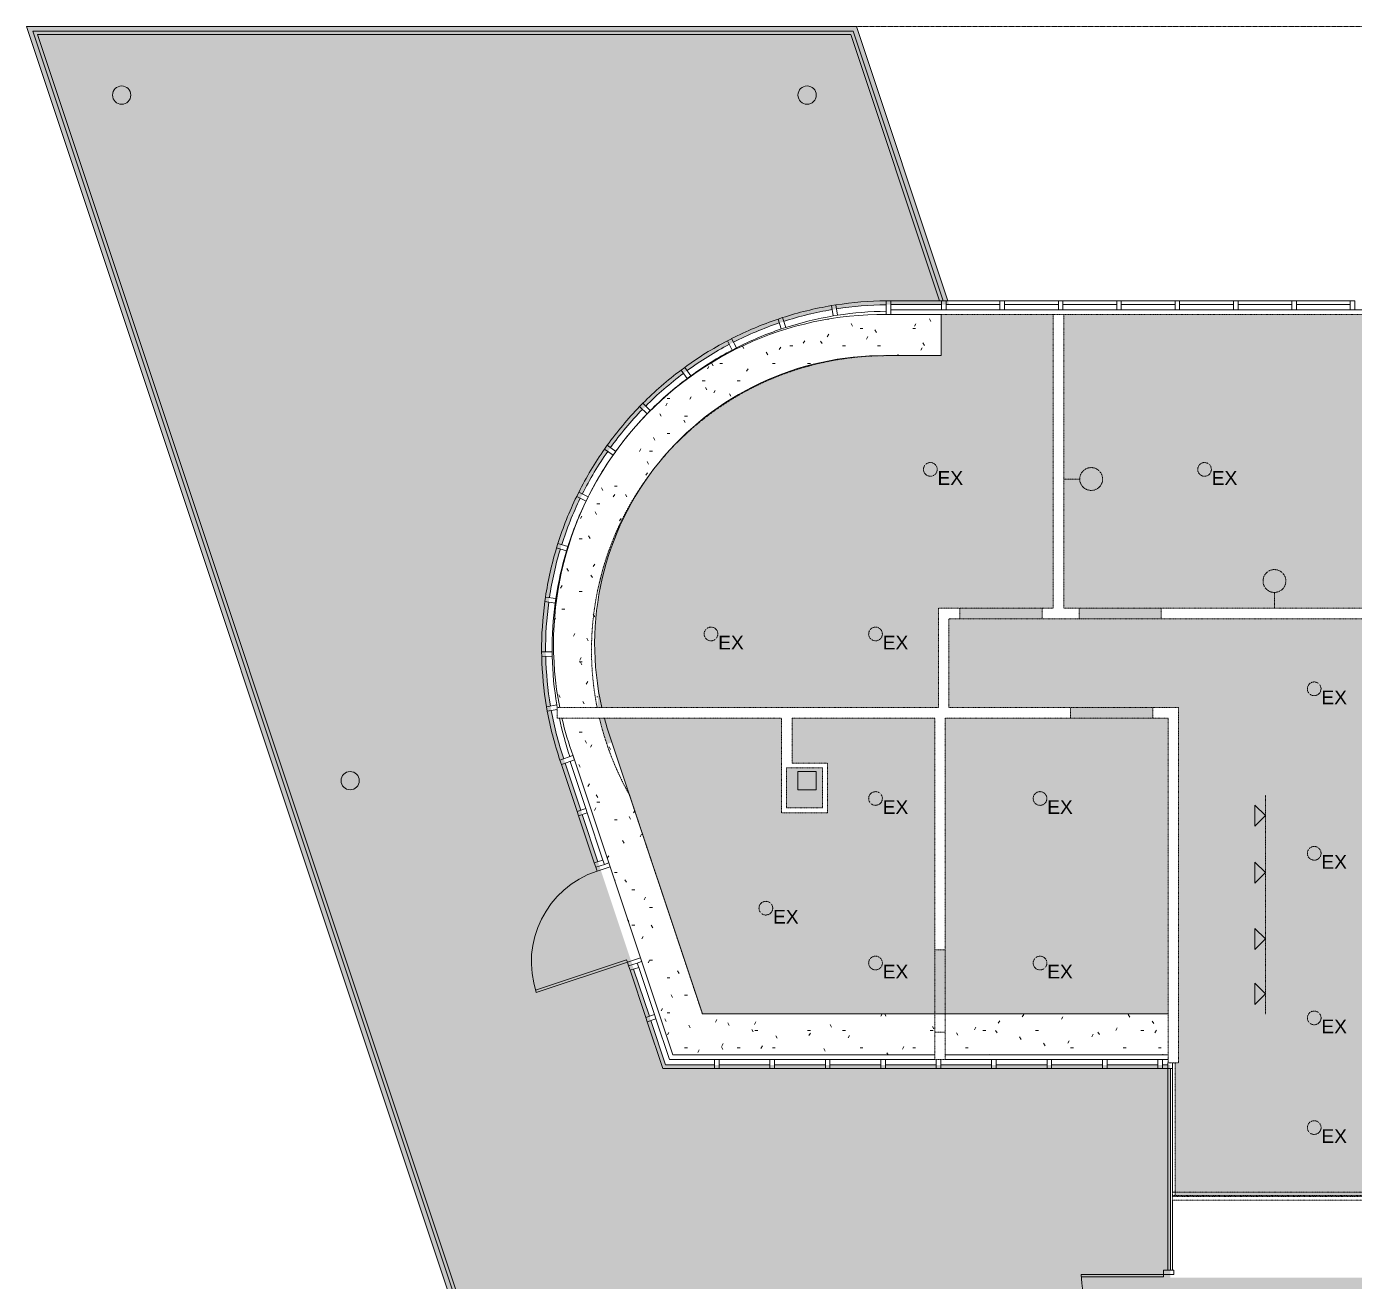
# Model space of a CAD drawing. Header units: inches. Extents: x 81 to 3222, y -575 to 685.
# Drawn here: x 317 to 898, y 136 to 685 of the extents above; entities that cross this region are included whole.
import ezdxf

# ---------------------------------------------------------------- set-up
doc = ezdxf.new("R2010")
doc.units = ezdxf.units.IN
doc.header["$MEASUREMENT"] = 0
for name, pattern in [('Demolished', [0.1875, 0.125, -0.0625]), ('Demolished 3_128_', [0.046875, 0.023437, -0.023437]), ('Hidden 1_16_', [0.09375, 0.0625, -0.03125]), ('IMPORT-HIDDEN2', [0.1875, 0.125, -0.0625])]:
    doc.linetypes.add(name, pattern=pattern)
for name, color, linetype, lineweight in [('8603 Westwood - 2nd Floor - suite 200 230_dwg _5_', 8, 'Continuous', 9), ('A-ANNO-NOTE', 131, 'Demolished', 9), ('A-CLNG', 13, 'Demolished', 9), ('A-CLNG-PATT', 13, 'Demolished', 9), ('A-COLS-EXST', 7, 'Continuous', 9), ('A-DETL', 90, 'Continuous', 9), ('A-DETL-GENF', 92, 'Continuous', 9), ('A-DETL-MEDM', 33, 'Continuous', 20), ('A-DOOR-EXST', 7, 'Continuous', 9), ('A-FLOR-BALC-EXST', 7, 'Continuous', 9), ('A-FLOR-HRAL-EXST', 7, 'Continuous', 9), ('A-GLAZ-EXST', 7, 'Continuous', 9), ('A-GLAZ-SILL-EXST', 7, 'Continuous', 9), ('A-OVHD-BLKF-EXST', 7, 'IMPORT-HIDDEN2', 9), ('E-LITE-EQPM', 33, 'Demolished', 9), ('I-WALL', 2, 'Demolished', 9), ('S-COLS', 52, 'Continuous', 13)]:
    doc.layers.add(name, color=color, linetype=linetype, lineweight=lineweight)
doc.styles.add('Arial', font='arial.ttf', dxfattribs={"height": 6})

# ---------------------------------------------------------------- blocks, each defined once
blk = doc.blocks.new('8603 Westwood - 2nd Floor - suite 200 230_dwg_SM56-2584452-Reflected Ceiling Demolition Plan')
at = {"layer": 'A-DOOR-EXST', "flags": 128}
for points in [[(0, 36), (0, 0), (1, 0), (1, 35.99)], [(71, 35.99), (71, 0), (72, 0), (72, 36)]]:
    blk.add_lwpolyline(points, dxfattribs=at)
at = {"layer": 'A-DOOR-EXST'}
for centre, start, end in [((0, 0), 360, 90), ((72, 0), 90, 180)]:
    blk.add_arc(centre, 36, start, end, dxfattribs=at)
blk = doc.blocks.new('8603 Westwood - 2nd Floor - suite 200 230_dwg_SM59-2584454-Reflected Ceiling Demolition Plan')
at = {"layer": 'A-DOOR-EXST', "flags": 128}
blk.add_lwpolyline([(0, 42), (0, 0), (1, 0), (1, 41.99)], dxfattribs=at)
at = {"layer": 'A-DOOR-EXST'}
blk.add_arc((0, 0), 42, 360, 90, dxfattribs=at)
blk = doc.blocks.new('8603 Westwood - 2nd Floor - suite 200 230_dwg _5_-2584435-Reflected Ceiling Demolition Plan')
at = {"layer": 'A-COLS-EXST'}
for centre in [(-378.37, 1230), (-78.37, 1230), (-278.37, 930)]:
    blk.add_circle(centre, 4, dxfattribs=at)
at = {"layer": 'A-DOOR-EXST'}
blk.add_line((-152.69, 850.21), (-150.8, 850.84), dxfattribs=at)
at = {"layer": 'A-DOOR-EXST', "flags": 128}
for points in [[(-167.08, 893.38), (-165.18, 894.01), (-164.63, 892.35), (-170.32, 890.45), (-170.88, 892.11)], [(-151.35, 852.51), (-157.04, 850.61), (-156.49, 848.95)]]:
    blk.add_lwpolyline(points, dxfattribs=at)
blk.add_lwpolyline([(82.13, 713.86), (82.13, 715.86), (77.63, 715.86), (77.63, 713.86)], close=True, dxfattribs=at)
at = {"layer": 'A-FLOR-BALC-EXST', "flags": 128}
blk.add_lwpolyline([(-16.75, 1140), (-56.75, 1260), (-420, 1260), (-232.25, 696.75), (-85.37, 696.75), (-85.37, 588)], dxfattribs=at)
at = {"layer": 'A-FLOR-HRAL-EXST', "flags": 128}
for points in [[(-18.86, 1140), (-58.19, 1258), (-417.22, 1258), (-230.81, 698.75), (-83.37, 698.75), (-83.37, 588)], [(-20.44, 1140), (-59.27, 1256.5), (-415.14, 1256.5), (-229.73, 700.25), (-81.87, 700.25), (-81.87, 588)]]:
    blk.add_lwpolyline(points, dxfattribs=at)
at = {"layer": 'A-GLAZ-EXST'}
for p, q in [((-43.76, 1140), (-43.75, 1134)), ((-19.5, 1138.37), (-41.75, 1138.37)), ((6.04, 1138.37), (-17.5, 1138.37)), ((31.58, 1138.37), (8.04, 1138.37)), ((57.13, 1138.37), (33.58, 1138.37)), ((82.67, 1138.37), (59.13, 1138.37)), ((108.21, 1138.37), (84.67, 1138.37)), ((133.75, 1138.37), (110.21, 1138.37)), ((159.29, 1138.37), (135.75, 1138.37)), ((-113.22, 1122.51), (-111.44, 1123.42)), ((-192.88, 1010.37), (-193.16, 1008.39)), ((-184.33, 937.67), (-177.46, 917.06)), ((-176.83, 915.16), (-169.95, 894.53)), ((-154.3, 847.57), (-147.42, 826.94)), ((-21.87, 807.94), (-21.87, 804)), ((-94.62, 805.64), (-116.87, 805.64)), ((-70.37, 805.64), (-92.62, 805.64)), ((-46.12, 805.64), (-68.37, 805.64)), ((-44.12, 805.64), (-21.87, 805.64)), ((2.38, 805.64), (-19.87, 805.64)), ((26.63, 805.64), (4.38, 805.64)), ((50.88, 805.64), (28.63, 805.64)), ((75.13, 805.64), (52.88, 805.64)), ((79.54, 805.64), (77.13, 805.64)), ((80.65, 715.86), (80.65, 804)), ((81.54, 750), (81.54, 806.5)), ((81.54, 715.86), (81.54, 746.5))]:
    blk.add_line(p, q, dxfattribs=at)
at = {"layer": 'A-GLAZ-EXST', "flags": 128}
for points in [[(-41.75, 1134), (-41.75, 1140), (-43.75, 1140)], [(-67.74, 1137.87), (-67.01, 1133.37), (-65.04, 1133.69), (-65.77, 1138.19), (-67.74, 1137.87)], [(-89.19, 1132.62), (-91.09, 1132), (-89.66, 1127.66), (-87.76, 1128.29), (-89.19, 1132.62)], [(-113.22, 1122.51), (-111.12, 1118.45), (-109.35, 1119.37), (-111.44, 1123.43)], [(-165.86, 1076.77), (-167.02, 1075.14), (-163.3, 1072.49), (-162.14, 1074.12), (-165.86, 1076.77)], [(-193.17, 1008.39), (-188.65, 1007.75), (-188.36, 1009.73), (-192.88, 1010.37)], [(-194.53, 984.36), (-189.96, 984.43), (-189.99, 986.43), (-194.56, 986.36), (-194.52, 984.36)], [(-187.72, 962), (-187.93, 963.17), (-192.42, 962.37)], [(-192.42, 962.37), (-192.08, 960.4), (-187.73, 961.17)], [(-146.79, 825.04), (-140.32, 805.64), (-118.87, 805.64)], [(-21.87, 804), (-19.87, 804), (-19.87, 807.94)], [(79.54, 806.5), (79.54, 804), (81.54, 804)]]:
    blk.add_lwpolyline(points, dxfattribs=at)
for points in [[(-19.5, 1140), (-17.5, 1140), (-17.5, 1136.06), (-19.5, 1136.06)], [(8.04, 1140), (6.04, 1140), (6.04, 1136.06), (8.04, 1136.06)], [(31.58, 1140), (33.58, 1140), (33.58, 1136.06), (31.58, 1136.06)], [(57.13, 1140), (59.13, 1140), (59.13, 1136.06), (57.13, 1136.06)], [(82.67, 1140), (84.67, 1140), (84.67, 1136.06), (82.67, 1136.06)], [(108.21, 1140), (110.21, 1140), (110.21, 1136.06), (108.21, 1136.06)], [(133.75, 1140), (135.75, 1140), (135.75, 1136.06), (133.75, 1136.06)], [(159.29, 1140), (161.29, 1140), (161.29, 1136.06), (159.29, 1136.06)], [(-130.86, 1105.98), (-129.25, 1107.17), (-131.96, 1110.84), (-133.57, 1109.65)], [(-147.03, 1091.93), (-150.29, 1095.13), (-151.69, 1093.7), (-148.43, 1090.5)], [(-175.14, 1052.36), (-179.23, 1054.39), (-178.35, 1056.18), (-174.25, 1054.16)], [(-183.08, 1032.47), (-187.44, 1033.82), (-188.03, 1031.91), (-183.67, 1030.56)], [(-180.21, 939.1), (-185.88, 937.12), (-186.53, 939.03), (-180.87, 940.99)], [(-178.39, 914.64), (-179.02, 916.54), (-175.23, 917.81), (-174.59, 915.91)], [(-170.88, 892.11), (-171.51, 894.01), (-167.72, 895.27), (-167.08, 893.38)], [(-155.86, 847.05), (-156.49, 848.95), (-152.69, 850.21), (-152.06, 848.31)], [(-148.35, 824.52), (-148.98, 826.42), (-145.18, 827.68), (-144.55, 825.78)], [(-116.87, 804), (-118.87, 804), (-118.87, 808), (-116.87, 808)], [(-94.62, 804), (-92.62, 804), (-92.62, 808), (-94.62, 808)], [(-70.37, 804), (-68.37, 804), (-68.37, 808), (-70.37, 808)], [(-46.12, 804), (-44.12, 804), (-44.12, 808), (-46.12, 808)], [(2.38, 804), (4.38, 804), (4.38, 808), (2.38, 808)], [(26.63, 804), (28.63, 804), (28.63, 808), (26.63, 808)], [(50.88, 804), (52.88, 804), (52.88, 808), (50.88, 808)], [(75.13, 804), (77.13, 804), (77.13, 808), (75.13, 808)]]:
    blk.add_lwpolyline(points, close=True, dxfattribs=at)
at = {"layer": 'A-GLAZ-EXST'}
for start, end in [(99.60029, 107.912), (90.52689, 98.83856), (108.67372, 116.98543), (117.74716, 126.05886), (126.82059, 135.15473), (135.91646, 144.22816), (144.98989, 153.3016), (154.06332, 162.39746), (163.15919, 171.4709), (172.23262, 180.54433), (181.30606, 189.61776), (190.37949, 198.69116)]:
    blk.add_arc((-42.37, 987.81), 150.44, start, end, dxfattribs=at)
at = {"layer": 'A-GLAZ-SILL-EXST'}
for p, q in [((-17.75, 1140), (-41.75, 1140)), ((7.79, 1140), (-17.5, 1140)), ((33.33, 1140), (8.04, 1140)), ((58.88, 1140), (33.58, 1140)), ((84.42, 1140), (59.13, 1140)), ((109.96, 1140), (84.67, 1140)), ((135.5, 1140), (110.21, 1140)), ((161.04, 1140), (135.75, 1140)), ((212.13, 1136), (-41.75, 1136)), ((-185.88, 937.12), (-179.02, 916.54)), ((-182.11, 938.44), (-175.23, 917.81)), ((-178.39, 914.64), (-171.51, 894.01)), ((-174.59, 915.91), (-167.72, 895.27)), ((-155.86, 847.05), (-148.98, 826.42)), ((-152.06, 848.31), (-145.18, 827.68)), ((-94.62, 808), (-116.87, 808)), ((-92.62, 808), (-70.37, 808)), ((-46.12, 808), (-68.37, 808)), ((-22.55, 808), (-44.12, 808)), ((2.38, 808), (-17.93, 808)), ((26.63, 808), (4.38, 808)), ((50.88, 808), (28.63, 808)), ((75.13, 808), (52.88, 808)), ((79.57, 808), (77.13, 808)), ((-94.62, 804), (-116.87, 804)), ((-70.37, 804), (-92.62, 804)), ((-46.12, 804), (-68.37, 804)), ((-21.87, 804), (-44.12, 804)), ((2.38, 804), (-19.87, 804)), ((26.63, 804), (4.38, 804)), ((50.88, 804), (28.63, 804)), ((75.13, 804), (52.88, 804))]:
    blk.add_line(p, q, dxfattribs=at)
at = {"layer": 'A-GLAZ-SILL-EXST', "flags": 128}
for points in [[(-144.55, 825.78), (-138.63, 808), (-118.87, 808)], [(-148.35, 824.52), (-141.51, 804), (-118.87, 804)], [(77.13, 804), (79.54, 804), (79.54, 715.86)]]:
    blk.add_lwpolyline(points, dxfattribs=at)
at = {"layer": 'A-GLAZ-SILL-EXST'}
for radius, start, end in [(152.19, 90.52251, 98.84294), (152.19, 99.59591, 107.91638), (147.62, 99.60755, 107.90474), (147.62, 90.53414, 98.83131), (152.19, 108.66934, 116.98981), (147.63, 108.68098, 116.97817), (152.19, 117.74278, 126.06324), (147.63, 117.75441, 126.05161), (152.19, 126.81621, 135.15911), (147.63, 126.82785, 135.14747), (152.19, 135.91208, 144.23254), (147.63, 135.92371, 139.36569), (147.63, 140.34823, 142.31781), (147.63, 143.57102, 144.22091), (152.19, 144.98551, 153.30598), (147.63, 144.99715, 145.6704), (147.63, 146.89909, 148.93765), (147.63, 149.83875, 153.29434), (152.19, 154.05894, 162.40184), (147.63, 154.07058, 162.39021), (152.19, 163.15481, 171.47528), (147.63, 163.16645, 171.46364), (152.19, 172.22824, 180.54871), (147.63, 172.23988, 180.53707), (152.19, 181.30168, 189.62214), (147.62, 181.31331, 189.61051), (152.19, 190.37511, 198.69554), (147.62, 191.90211, 198.68391)]:
    blk.add_arc((-42.37, 987.81), radius, start, end, dxfattribs=at)
at = {"layer": 'A-OVHD-BLKF-EXST'}
blk.add_line((-56.75, 1260), (480, 1260), dxfattribs=at)
at = {"rotation": 108.4315742340662}
blk.add_blockref('8603 Westwood - 2nd Floor - suite 200 230_dwg_SM59-2584454-Reflected Ceiling Demolition Plan', (-157.05, 850.61), dxfattribs=at)
at = {"extrusion": (0, 0, -1), "zscale": -1, "rotation": 270}
blk.add_blockref('8603 Westwood - 2nd Floor - suite 200 230_dwg_SM56-2584452-Reflected Ceiling Demolition Plan', (-77.63, 713.86), dxfattribs=at)
blk = doc.blocks.new('Concrete-Square-Column - 8 x 8-2550214-Reflected Ceiling Demolition Plan')
at = {"layer": 'S-COLS', "lineweight": 9}
blk.add_hatch(color=55, dxfattribs=at).paths.add_polyline_path([(4, -4), (4, 4), (-4, 4), (-4, -4)], flags=0)
at = {"layer": 'S-COLS', "color": 250, "lineweight": 20}
for p, q in [((-4, 4), (4, 4)), ((-4, -4), (-4, 4)), ((4, 4), (4, -4)), ((4, -4), (-4, -4))]:
    blk.add_line(p, q, dxfattribs=at)
blk = doc.blocks.new('Can Downlight - Recessed - Existing 6_-2588603-Reflected Ceiling Demolition Plan')
at = {"layer": 'E-LITE-EQPM', "color": 7, "linetype": 'Demolished 3_128_'}
for start, end in [(0, 180), (180, 0)]:
    blk.add_arc((0, 0), 3, start, end, dxfattribs=at)

msp = doc.modelspace()

# ---------------------------------------------------------------- hatches: boundary and pattern name
at = {"layer": 'A-CLNG-PATT', "linetype": 'Demolished 3_128_', "lineweight": 13}
h = msp.add_hatch(dxfattribs=at)
h.set_pattern_fill('FP_1', color=253, style=0, pattern_type=2)
h.set_pattern_definition([(0, (1084.888, 407.253), (24, -24), [4, -4, 8, -4, -4]), (0, (1084.888, 407.253), (24, -24), [-20, 4, 0]), (270, (1084.888, 407.253), (-24, -24), [4, -4, 8, -4, -4]), (270, (1084.888, 407.253), (-24, -24), [-20, 4, 0])])
h.paths.add_polyline_path([(1555.83, 137.54), (1621.83, 137.54), (1621.83, 141.54), (1620.33, 141.54), (1620.33, 284.91), (1583.65, 284.91), (1583.65, 289.54), (1620.33, 289.54), (1620.33, 336.41), (1382.71, 336.41), (1382.71, 337.54), (1311.27, 337.54), (1311.27, 342.16), (1382.71, 342.16), (1382.71, 437.04), (1250.21, 437.04), (1250.21, 364.04), (1266.33, 364.04), (1266.33, 342.16), (1275.27, 342.16), (1275.27, 337.54), (1245.58, 337.54), (1245.58, 441.66), (1353.71, 441.66), (1353.71, 449.54), (1358.33, 449.54), (1358.33, 441.66), (1387.33, 441.66), (1387.33, 341.04), (1555.83, 341.04), (1555.83, 647.3), (1553.96, 647.3), (1553.96, 662.3), (1555.83, 662.3), (1555.83, 676.97), (1381.46, 676.97), (1381.46, 641.04), (1387.33, 641.04), (1387.33, 493.41), (1358.33, 493.41), (1358.33, 485.54), (1353.71, 485.54), (1353.71, 493.41), (1293.12, 493.41), (1293.12, 498.04), (1382.71, 498.04), (1382.71, 636.41), (1376.83, 636.41), (1376.83, 676.97), (1265.04, 676.97), (1265.04, 645.97), (1238.79, 645.97), (1248.43, 617.04), (1248.43, 498.04), (1257.12, 498.04), (1257.12, 493.41), (1144.97, 493.41), (1144.97, 498.04), (1243.81, 498.04), (1243.81, 617.04), (1072.03, 617.04), (1072.03, 594.29), (1103.28, 594.29), (1103.28, 498.04), (1108.97, 498.04), (1108.97, 493.41), (1092.97, 493.41), (1092.97, 498.04), (1098.66, 498.04), (1098.66, 589.66), (1067.41, 589.66), (1067.41, 617.04), (937.87, 617.04), (956.07, 561.04), (959.03, 561.04), (959.03, 498.04), (1056.97, 498.04), (1056.97, 493.41), (959.03, 493.41), (959.03, 428.22), (1130.72, 428.22), (1130.72, 423.6), (959.03, 423.6), (959.03, 380.04), (971.28, 380.04), (971.28, 342.72), (1132.53, 342.72), (1132.53, 338.1), (971.28, 338.1), (971.28, 337.04), (944.53, 337.04), (944.53, 425.91), (813.97, 425.91), (813.97, 430.54), (954.41, 430.54), (954.41, 559.04), (771.28, 559.04), (771.28, 430.54), (777.97, 430.54), (777.97, 425.91), (761.84, 425.91), (761.84, 430.54), (766.66, 430.54), (766.66, 559.04), (717.59, 559.04), (717.59, 541.04), (693.49, 541.04), (685.6, 540.79), (677.73, 540.07), (669.93, 538.86), (662.21, 537.18), (654.61, 535.03), (647.15, 532.42), (639.87, 529.35), (632.79, 525.85), (625.94, 521.92), (619.35, 517.57), (613.03, 512.83), (607.01, 507.72), (601.32, 502.24), (595.97, 496.43), (590.99, 490.29), (586.4, 483.87), (582.2, 477.17), (578.43, 470.24), (575.09, 463.08), (572.19, 455.73), (569.75, 448.22), (568.08, 441.77), (568.81, 441.45), (567.99, 441.41), (567.77, 440.57), (567.73, 435.56), (567.33, 433.23), (566.46, 425.93), (566.01, 418.1), (566.08, 409.9), (566.59, 402.41), (567.41, 396.08), (567.4, 394.67), (567.6, 394.63), (567.4, 394.58), (567.34, 387.24), (567.39, 387.23), (567.38, 387.04), (716.41, 387.04), (716.41, 430.54), (725.84, 430.54), (725.84, 425.91), (721.03, 425.91), (721.03, 387.04), (774.22, 387.04), (774.22, 382.41), (719.41, 382.41), (719.41, 280.97), (714.78, 280.97), (714.78, 382.41), (652.43, 382.41), (652.43, 362.74), (667.81, 362.74), (667.81, 340.99), (647.81, 340.99), (647.81, 382.41), (568.13, 382.41), (569.32, 377.59), (571.32, 371.1), (573.52, 371.86), (613.12, 253.04), (816.91, 253.04), (816.91, 382.41), (810.22, 382.41), (810.22, 387.04), (821.53, 387.04), (821.53, 231.54), (820.11, 231.54), (820.11, 173.54), (1020.48, 173.54), (1020.48, 185.04), (1025.11, 185.04), (1025.11, 151.35), (1139.46, 151.35), (1139.46, 289.54), (1197.4, 289.54), (1197.4, 284.91), (1144.08, 284.91), (1144.08, 151.35), (1238.08, 151.35), (1238.08, 284.91), (1233.4, 284.91), (1233.4, 289.54), (1248.4, 289.54), (1248.4, 284.91), (1242.71, 284.91), (1242.71, 151.35), (1288.21, 151.35), (1288.21, 137.54), (1361.58, 137.54), (1361.58, 284.91), (1284.4, 284.91), (1284.4, 289.54), (1371.4, 289.54), (1371.4, 284.91), (1366.21, 284.91), (1366.21, 137.54), (1519.08, 137.54), (1519.08, 203.47), (1479.08, 203.47), (1479.08, 161.22), (1474.46, 161.22), (1474.46, 284.91), (1407.4, 284.91), (1407.4, 289.54), (1479.08, 289.54), (1479.08, 251.22), (1519.08, 251.22), (1519.08, 289.54), (1547.65, 289.54), (1547.65, 284.91), (1523.71, 284.91), (1523.71, 246.6), (1479.08, 246.6), (1479.08, 208.1), (1523.71, 208.1), (1523.71, 137.54)], flags=0)
h.paths.add_polyline_path([(1274.4, 137.54), (1284.71, 137.54), (1284.71, 147.85), (1249.33, 147.85), (1249.36, 137.54)], flags=0)
h.paths.add_polyline_path([(1224.19, 159.64), (1215.26, 159.64), (1219.87, 164.24), (1224.47, 159.64)], flags=0)
h.paths.add_polyline_path([(1161.26, 159.64), (1165.87, 164.24), (1170.47, 159.64)], flags=0)
h.paths.add_polyline_path([(1186.22, 159.64), (1190.83, 164.24), (1195.43, 159.64)], flags=0)
h.paths.add_polyline_path([(1257.02, 183.46), (1257.02, 192.67), (1261.62, 188.06)], flags=0)
h.paths.add_polyline_path([(1462.72, 189.41), (1458.11, 194.01), (1462.72, 198.62)], flags=0)
h.paths.add_polyline_path([(1257.02, 212.49), (1257.02, 221.7), (1261.62, 217.1)], flags=0)
h.paths.add_polyline_path([(1462.72, 214.37), (1458.11, 218.98), (1462.72, 223.58)], flags=0)
h.paths.add_polyline_path([(1257.02, 237.46), (1257.02, 246.67), (1261.62, 242.06)], flags=0)
h.paths.add_polyline_path([(1462.72, 243.41), (1458.11, 248.01), (1462.72, 252.62)], flags=0)
h.paths.add_polyline_path([(854.91, 257.16), (854.91, 266.37), (859.51, 261.77)], flags=0)
h.paths.add_polyline_path([(854.91, 281.16), (854.91, 290.37), (859.51, 285.77)], flags=0)
h.paths.add_polyline_path([(854.91, 310.2), (854.91, 319.41), (859.51, 314.8)], flags=0)
h.paths.add_polyline_path([(854.91, 335.16), (854.91, 344.37), (859.51, 339.77), (858.28, 338.53)], flags=0)
h.paths.add_polyline_path([(946.66, 339.16), (954.41, 339.16), (954.41, 377.91), (946.66, 377.91), (946.66, 342.72)], flags=0)
h.paths.add_polyline_path([(1248.97, 339.66), (1264.21, 339.66), (1264.21, 361.91), (1247.71, 361.91), (1247.71, 339.66), (1248.43, 339.66)], flags=0)
h.paths.add_polyline_path([(969.16, 342.72), (969.16, 377.91), (959.03, 377.91), (959.03, 359.04), (962.96, 359.04), (962.96, 351.04), (959.03, 351.04), (959.03, 342.72)], flags=0)
h.paths.add_polyline_path([(662.96, 343.12), (665.68, 343.12), (665.68, 360.62), (649.93, 360.62), (649.93, 343.12), (654.96, 343.12)], flags=0)
h.paths.add_polyline_path([(1262.96, 349.54), (1254.96, 349.54), (1254.96, 357.54), (1262.96, 357.54)], flags=0)
h.paths.add_polyline_path([(657.76, 351.04), (654.96, 351.04), (654.96, 359.04), (662.96, 359.04), (662.96, 351.04)], flags=0)
h.paths.add_polyline_path([(954.41, 380.04), (954.41, 425.91), (946.66, 425.91), (946.66, 380.04)], flags=0)
at = {"layer": 'A-CLNG-PATT', "linetype": 'Continuous', "lineweight": 13}
h = msp.add_hatch(dxfattribs=at)
h.set_pattern_fill('FP_4', color=8, style=0, pattern_type=2)
h.set_pattern_definition([(0, (1419.398, 0), (30.72, 7.68), [1.267, -21.773, 1.267, -21.773, -122.88]), (0, (1419.398, 0), (30.72, 7.68), [-46.08, 1.267, -44.813, 1.267, -21.773, -53.76]), (0, (1419.398, 0), (30.72, 7.68), [-115.2, 1.267, -14.093, 1.267, -37.133]), (120, (1430.918, 3.84), (-22.011075, 22.7643), [1.267, -21.773, 1.267, -21.773, -122.88]), (120, (1430.918, 3.84), (-22.011075, 22.7643), [-46.08, 1.267, -44.813, 1.267, -21.773, -53.76]), (120, (1430.918, 3.84), (-22.011075, 22.7643), [-115.2, 1.267, -14.093, 1.267, -37.133]), (240, (1434.758, 19.2), (-8.708925, -30.4443), [1.267, -21.773, 1.267, -21.773, -122.88]), (240, (1434.758, 19.2), (-8.708925, -30.4443), [-46.08, 1.267, -44.813, 1.267, -21.773, -53.76]), (240, (1434.758, 19.2), (-8.708925, -30.4443), [-115.2, 1.267, -14.093, 1.267, -37.133])])
h.paths.add_polyline_path([(816.91, 235.04), (816.91, 253.04), (613.12, 253.04), (573.52, 371.86), (571.32, 371.1), (569.03, 378.68), (568.13, 382.41), (551.68, 382.41), (551.74, 382.09), (553.89, 373.95), (559.28, 357.65), (600.15, 235.04), (714.78, 235.04), (714.78, 244.97), (719.41, 244.97), (719.41, 235.04), (761.37, 235.04)], flags=0)
h.paths.add_polyline_path([(567.38, 387.04), (567.39, 387.23), (567.34, 387.24), (567.4, 394.58), (567.6, 394.63), (567.4, 394.67), (567.41, 396.08), (566.59, 402.41), (566.06, 410.25), (566.01, 418.1), (566.46, 425.93), (567.39, 433.73), (567.73, 435.56), (567.77, 440.59), (567.99, 441.41), (568.81, 441.45), (568.08, 441.77), (569.94, 448.83), (572.19, 455.73), (575.09, 463.08), (578.43, 470.24), (582.2, 477.17), (586.4, 483.87), (591.55, 491.02), (596.48, 497.13), (601.78, 502.92), (607.43, 508.37), (613.41, 513.45), (619.7, 518.16), (626.26, 522.47), (633.08, 526.36), (640.13, 529.82), (647.38, 532.83), (654.8, 535.38), (662.37, 537.47), (670.05, 539.09), (677.82, 540.22), (685.64, 540.87), (693.49, 541.04), (717.59, 541.04), (717.59, 559.04), (693.49, 559.03), (685.17, 558.87), (676.78, 558.22), (668.44, 557.08), (660.18, 555.45), (652.03, 553.35), (644.02, 550.77), (636.17, 547.73), (628.51, 544.23), (621.07, 540.3), (613.87, 535.94), (606.94, 531.16), (600.14, 525.85), (593.97, 520.44), (587.98, 514.53), (582.34, 508.28), (577.07, 501.72), (572.2, 494.85), (567.74, 487.72), (563.7, 480.33), (560.1, 472.73), (556.94, 464.92), (554.25, 456.95), (552.03, 448.83), (550.29, 440.59), (549.03, 432.27), (548.26, 423.89), (547.97, 415.48), (548.18, 407.06), (548.88, 398.67), (550.07, 390.34), (550.74, 387.04), (567.33, 387.04)], flags=0)
at = {"layer": 'A-DETL-GENF'}
h = msp.add_hatch(color=9, dxfattribs=at)
h.paths.add_polyline_path([(1918.96, -574.97), (2600.58, -574.97), (2394.08, 47.27), (2399.47, 47.51), (2404.82, 48.24), (2410.08, 49.44), (2415.21, 51.1), (2420.17, 53.22), (2424.92, 55.78), (2429.43, 58.75), (2433.64, 62.12), (2437.54, 65.85), (2441.09, 69.91), (2444.27, 74.27), (2447.03, 78.91), (2449.37, 83.77), (2451.27, 88.82), (2452.7, 94.02), (2453.67, 99.33), (2454.15, 104.7), (2454.15, 110.1), (2453.67, 115.47), (2452.7, 120.78), (2451.27, 125.98), (2449.37, 131.03), (2447.03, 135.89), (2444.27, 140.52), (2441.09, 144.89), (2437.54, 148.95), (2433.64, 152.68), (2429.43, 156.04), (2424.57, 159.2), (2420.17, 161.57), (2415.21, 163.69), (2410.08, 165.36), (2404.82, 166.56), (2399.47, 167.29), (2394.08, 167.53), (2353.08, 167.53), (2363.08, 137.54), (2098.46, 137.54), (2098.46, 134.04), (1785.3, 134.04), (1785.3, 137.54), (1749.3, 137.54), (1749.3, 134.04), (1736.46, 134.04), (1736.46, 137.54), (1734.46, 137.54), (1734.46, 134.04), (1284.71, 134.04), (1284.71, 137.54), (817.98, 137.54), (817.98, 230.67), (597.01, 230.67), (552.45, 364.64), (549.93, 372.86), (547.88, 381.22), (546.31, 389.68), (545.23, 398.22), (544.64, 406.8), (544.55, 415.48), (544.93, 424), (545.82, 432.56), (547.19, 441.06), (549.04, 449.46), (551.38, 457.74), (554.25, 466.06), (557.58, 474.13), (561.26, 481.8), (565.37, 489.25), (569.88, 496.43), (574.86, 503.45), (580.24, 510.16), (585.99, 516.56), (592.1, 522.62), (598.54, 528.33), (605.3, 533.65), (612.36, 538.58), (620.18, 543.37), (627.25, 547.19), (635.45, 551), (643.38, 554.16), (651.49, 556.86), (659.49, 559.04), (667.9, 560.83), (676.41, 562.14), (685.17, 562.96), (693.61, 563.28), (721.17, 563.28), (680.58, 685.04), (317.33, 685.04), (505.08, 121.79), (651.96, 121.79), (651.96, 13.04), (541.33, 13.04), (535.95, 12.79), (530.62, 12.07), (525.37, 10.87), (520.25, 9.21), (515.3, 7.09), (510.56, 4.54), (506.07, 1.58), (501.86, -1.78), (497.97, -5.5), (494.42, -9.56), (491.26, -13.91), (488.5, -18.53), (486.16, -23.38), (484.27, -28.42), (482.84, -33.61), (481.88, -38.91), (481.39, -44.27), (481.39, -49.66), (481.88, -55.02), (482.84, -60.32), (484.27, -65.51), (486.16, -70.55), (488.5, -75.4), (491.26, -80.02), (494.42, -84.37), (497.97, -88.43), (501.86, -92.15), (506.07, -95.51), (510.56, -98.47), (515.3, -101.02), (520.25, -103.14), (525.37, -104.8), (530.62, -106), (535.95, -106.72), (541.33, -106.96), (655.46, -106.96), (655.46, -214.96), (617.33, -214.96), (737.34, -574.97), (1711.77, -574.97)], flags=0)
h.paths.add_polyline_path([(1248.43, 126.54), (1245.83, 126.54), (1245.83, 134.04), (1249.33, 134.04), (1249.33, 126.54)], flags=0)
for points in [[(854.91, 335.16), (859.51, 339.77), (854.91, 344.37)], [(854.91, 310.2), (859.51, 314.8), (854.91, 319.41)], [(854.91, 281.16), (859.51, 285.77), (854.91, 290.37)], [(854.91, 257.16), (859.51, 261.77), (854.91, 266.37)]]:
    msp.add_hatch(color=9, dxfattribs=at).paths.add_polyline_path(points, flags=0)

# ---------------------------------------------------------------- linework, layer by layer
at = {"layer": 'A-CLNG', "linetype": 'Continuous', "lineweight": 13}
for p, q in [((693.59, 559.04), (717.59, 559.04)), ((717.59, 559.04), (717.59, 541.04)), ((717.59, 541.04), (693.49, 541.04)), ((573.52, 371.86), (613.12, 253.04)), ((600.15, 235.04), (556.52, 365.96)), ((613.12, 253.04), (816.91, 253.04)), ((714.78, 235.04), (600.15, 235.04)), ((816.91, 235.04), (719.41, 235.04))]:
    msp.add_line(p, q, dxfattribs=at)
at = {"layer": 'A-CLNG', "color": 7, "linetype": 'Demolished 3_128_'}
for p, q in [((717.59, 541.04), (717.59, 559.04)), ((717.59, 559.04), (766.66, 559.04)), ((771.28, 559.04), (954.41, 559.04)), ((693.49, 541.04), (717.59, 541.04)), ((613.12, 253.04), (581.19, 348.87)), ((816.91, 253.04), (613.12, 253.04)), ((820.11, 173.54), (820.11, 231.54))]:
    msp.add_line(p, q, dxfattribs=at)
at = {"layer": 'A-CLNG', "linetype": 'Continuous', "lineweight": 13}
for radius, start, end in [(144.19, 89.43402, 191.12863), (126.19, 89.39499, 192.73593), (144.19, 193.00411, 199.82347), (126.19, 194.9053, 199.91944)]:
    msp.add_arc((692.16, 414.85), radius, start, end, dxfattribs=at)
at = {"layer": 'A-CLNG', "color": 7, "linetype": 'Demolished 3_128_'}
for start, end in [(90, 191.23044), (193.33794, 209.39357)]:
    msp.add_arc((693.49, 412.13), 128.9, start, end, dxfattribs=at)
at = {"layer": 'A-DETL', "linetype": 'Demolished 3_128_'}
for p, q in [((771.28, 487.04), (778.28, 487.04)), ((863.48, 430.41), (863.48, 437.41)), ((859.51, 348.74), (859.51, 252.74))]:
    msp.add_line(p, q, dxfattribs=at)
for centre in [(783.28, 487.04), (863.48, 442.41)]:
    msp.add_circle(centre, 5, dxfattribs=at)
at = {"layer": 'A-DETL-MEDM'}
for p, q in [((859.51, 339.77), (854.91, 344.37)), ((854.91, 344.37), (854.91, 335.16)), ((854.91, 335.16), (859.51, 339.77)), ((859.51, 314.8), (854.91, 319.41)), ((854.91, 319.41), (854.91, 310.2)), ((854.91, 310.2), (859.51, 314.8)), ((859.51, 285.77), (854.91, 290.37)), ((854.91, 290.37), (854.91, 281.16)), ((854.91, 281.16), (859.51, 285.77)), ((859.51, 261.77), (854.91, 266.37)), ((854.91, 266.37), (854.91, 257.16)), ((854.91, 257.16), (859.51, 261.77))]:
    msp.add_line(p, q, dxfattribs=at)
at = {"layer": 'I-WALL', "color": 250, "linetype": 'Hidden 1_16_', "lineweight": 20}
for p, q in [((766.66, 430.54), (766.66, 559.04)), ((766.66, 559.04), (771.28, 559.04)), ((771.28, 559.04), (771.28, 430.54)), ((716.41, 387.04), (716.41, 430.54)), ((716.41, 430.54), (725.84, 430.54)), ((725.84, 430.54), (725.84, 425.91)), ((761.84, 425.91), (761.84, 430.54)), ((761.84, 430.54), (766.66, 430.54)), ((771.28, 430.54), (777.97, 430.54)), ((777.97, 430.54), (777.97, 425.91)), ((813.97, 425.91), (813.97, 430.54)), ((813.97, 430.54), (954.41, 430.54)), ((721.03, 425.91), (721.03, 387.04)), ((725.84, 425.91), (721.03, 425.91)), ((777.97, 425.91), (761.84, 425.91)), ((944.53, 425.91), (813.97, 425.91)), ((549.61, 387.04), (716.41, 387.04)), ((549.61, 382.41), (549.61, 387.04)), ((721.03, 387.04), (774.22, 387.04)), ((774.22, 387.04), (774.22, 382.41)), ((810.22, 387.04), (821.53, 387.04)), ((810.22, 382.41), (810.22, 387.04)), ((821.53, 387.04), (821.53, 231.54)), ((647.81, 382.41), (549.61, 382.41)), ((647.81, 340.99), (647.81, 382.41)), ((714.78, 382.41), (652.43, 382.41)), ((652.43, 382.41), (652.43, 362.74)), ((714.78, 280.97), (714.78, 382.41)), ((774.22, 382.41), (719.41, 382.41)), ((719.41, 382.41), (719.41, 280.97)), ((816.91, 382.41), (810.22, 382.41)), ((816.91, 231.54), (816.91, 382.41)), ((665.68, 360.62), (649.93, 360.62)), ((649.93, 360.62), (649.93, 343.12)), ((652.43, 362.74), (667.81, 362.74)), ((665.68, 343.12), (665.68, 360.62)), ((667.81, 362.74), (667.81, 340.99)), ((649.93, 343.12), (665.68, 343.12)), ((667.81, 340.99), (647.81, 340.99)), ((719.41, 280.97), (714.78, 280.97)), ((714.78, 232.97), (714.78, 244.97)), ((714.78, 244.97), (719.41, 244.97)), ((719.41, 244.97), (719.41, 232.97)), ((719.41, 232.97), (714.78, 232.97)), ((821.53, 231.54), (816.91, 231.54)), ((818.87, 173.54), (1022.8, 173.54)), ((818.87, 173.04), (818.87, 173.54)), ((1022.8, 173.04), (818.87, 173.04))]:
    msp.add_line(p, q, dxfattribs=at)
at = {"layer": 'I-WALL', "color": 7, "linetype": 'Demolished 3_128_'}
for p, q in [((761.84, 430.54), (725.84, 430.54)), ((813.97, 430.54), (777.97, 430.54)), ((725.84, 425.91), (761.84, 425.91)), ((777.97, 425.91), (813.97, 425.91)), ((810.22, 387.04), (774.22, 387.04)), ((774.22, 382.41), (810.22, 382.41)), ((714.78, 280.97), (714.78, 244.97)), ((719.41, 244.97), (719.41, 280.97)), ((1020.48, 175.04), (818.87, 175.04)), ((818.87, 173.54), (818.87, 175.04)), ((818.87, 171.54), (818.87, 173.04)), ((818.87, 171.54), (1020.48, 171.54))]:
    msp.add_line(p, q, dxfattribs=at)

# ---------------------------------------------------------------- block references
at = {"layer": '8603 Westwood - 2nd Floor - suite 200 230_dwg _5_', "color": 7}
msp.add_blockref('8603 Westwood - 2nd Floor - suite 200 230_dwg _5_-2584435-Reflected Ceiling Demolition Plan', (737.33, -574.96), dxfattribs=at)
at = {"layer": 'E-LITE-EQPM', "color": 7, "linetype": 'Demolished 3_128_'}
for p in [(712.89, 491.25), (832.89, 491.25), (616.89, 419.25), (688.89, 419.25), (880.89, 395.25), (688.89, 347.25), (760.89, 347.25), (880.89, 323.25), (640.89, 299.25), (688.89, 275.25), (760.89, 275.25), (880.89, 251.25), (880.89, 203.25)]:
    msp.add_blockref('Can Downlight - Recessed - Existing 6_-2588603-Reflected Ceiling Demolition Plan', p, dxfattribs=at)
at = {"layer": 'S-COLS', "lineweight": 9}
msp.add_blockref('Concrete-Square-Column - 8 x 8-2550214-Reflected Ceiling Demolition Plan', (658.96, 355.04), dxfattribs=at)

# ---------------------------------------------------------------- texts
at = {"layer": 'A-ANNO-NOTE', "color": 7, "linetype": 'Demolished 3_128_', "char_height": 6, "width": 13.938, "attachment_point": 1, "style": 'Arial'}
for insert in [(716.04, 490.5), (836.04, 490.5), (620.04, 418.5), (692.04, 418.5), (884.04, 394.5), (692.04, 346.5), (764.04, 346.5), (884.04, 322.5), (644.04, 298.5), (692.04, 274.5), (764.04, 274.5), (884.04, 250.5), (884.04, 202.5)]:
    msp.add_mtext('EX', dxfattribs=dict(at, insert=insert))

doc.saveas('drawing.dxf')
